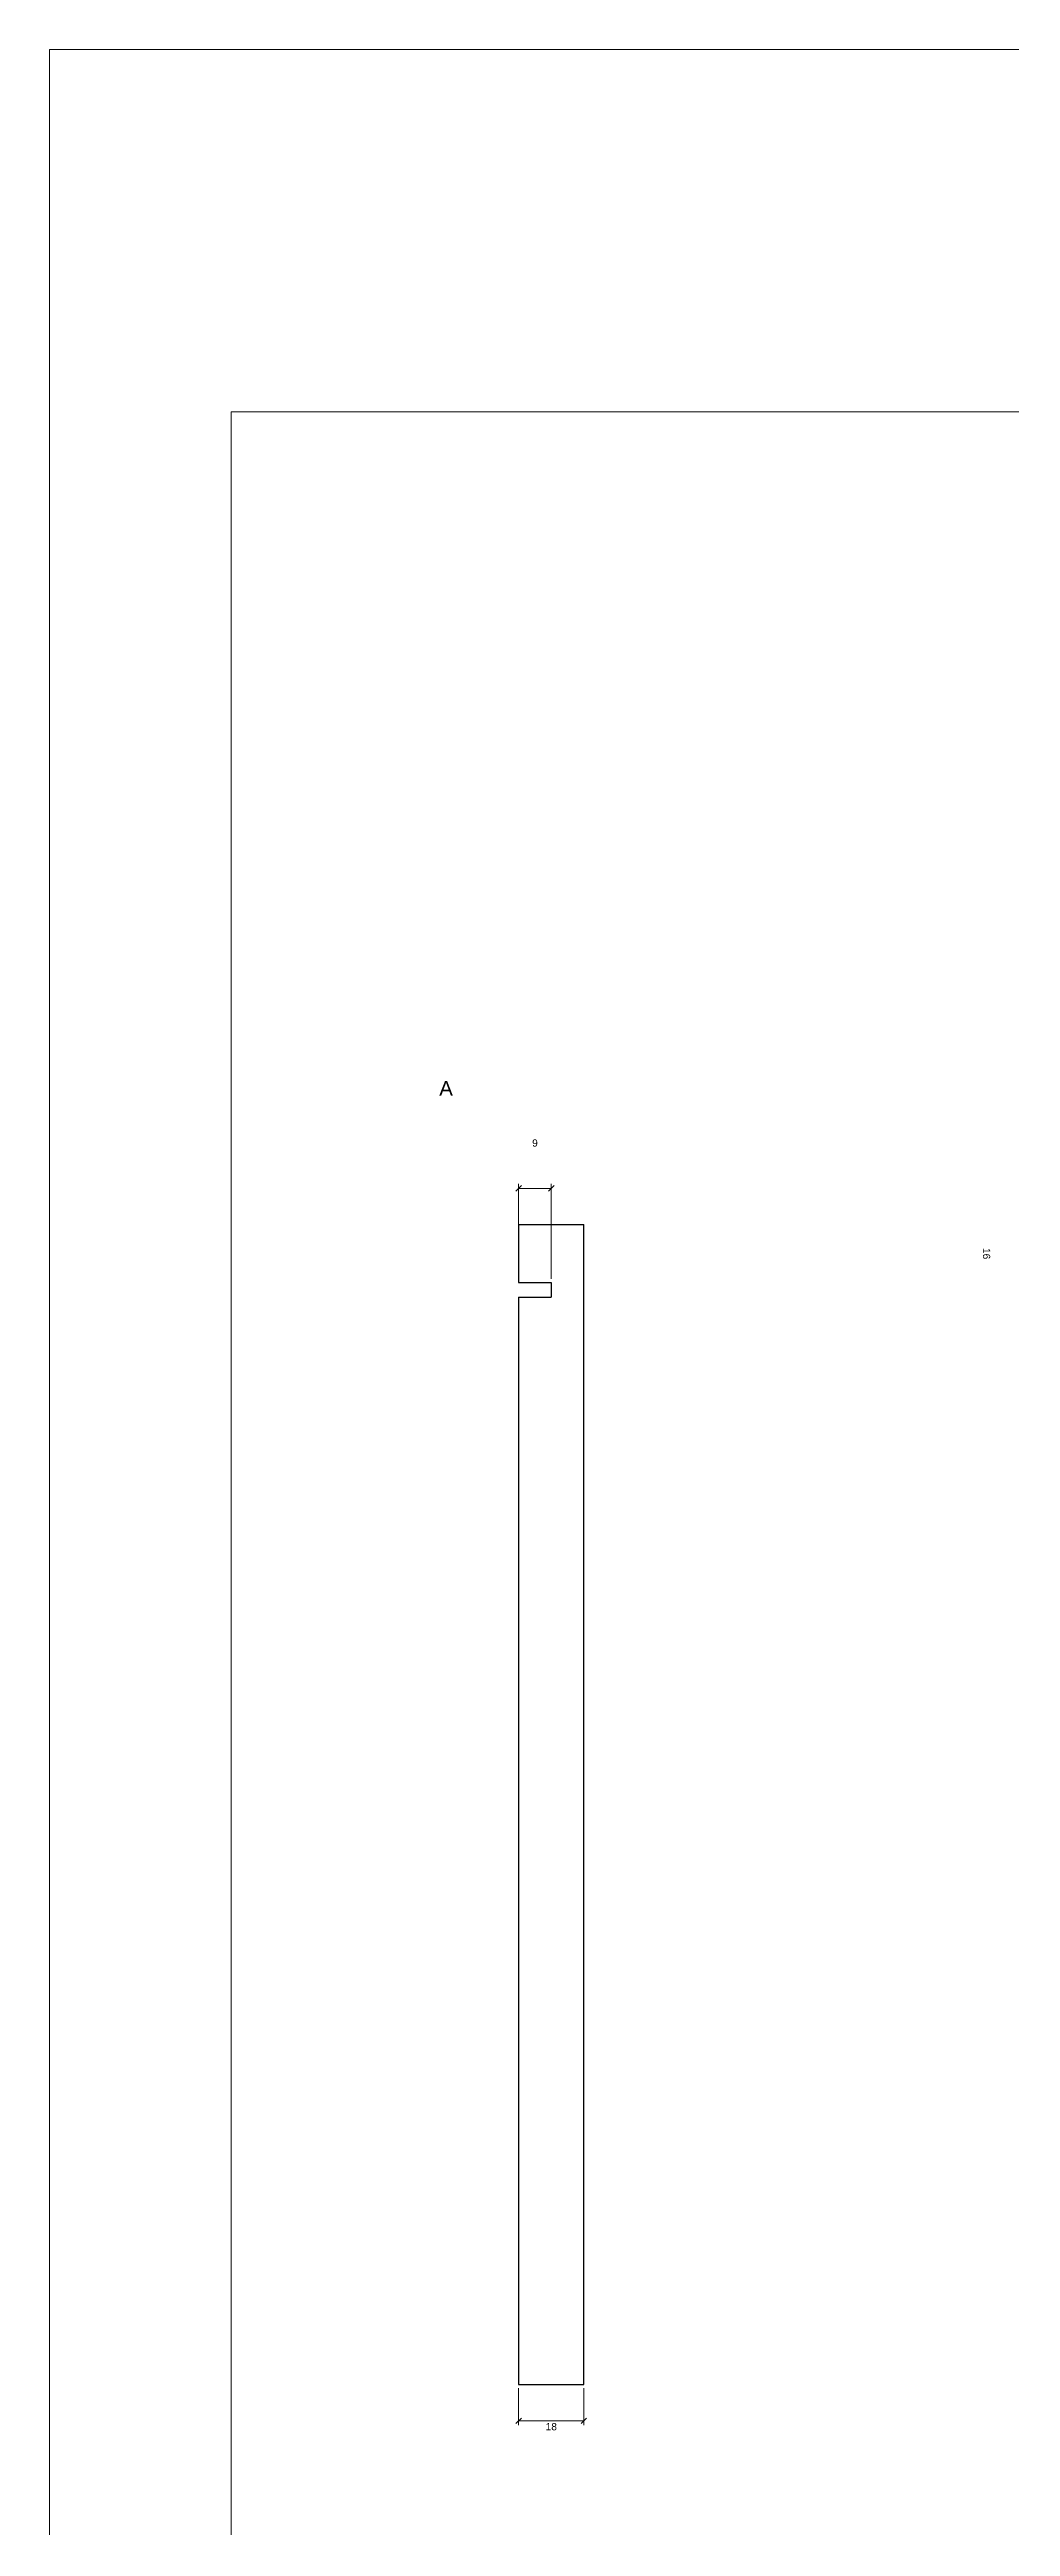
# Paper-space layout 'Right cabinet side' of a CAD drawing. Header units: millimetres. Extents: x -4 to 1481, y -4 to 1046.
# Drawn here: x -4 to 261, y 363 to 1046 of the extents above; entities that cross this region are included whole.
import ezdxf

# ---------------------------------------------------------------- set-up
doc = ezdxf.new("R2010")
doc.units = ezdxf.units.MM
doc.layers.get('0').update_dxf_attribs({"true_color": 0xc2ced6})
doc.layers.add('New project_cabinet-001_Right cabinet side_View from above', color=1, linetype='Continuous', true_color=0xff0000)
doc.layers.add('New project_cabinet-001_Right cabinet side_View from right', color=1, linetype='Continuous', true_color=0xff0000)
doc.layers.add('TitleBlock', color=7, linetype='Continuous')
doc.styles.add('Blum_Dimension', font='arial.ttf', dxfattribs={"height": 2})
doc.styles.add('Blum_ViewInfo', font='arial.ttf', dxfattribs={"height": 4})
doc.dimstyles.new('Blum_Default', dxfattribs={"dimtxt": 2, "dimasz": 1.5, "dimexe": 1.25, "dimexo": 1, "dimtad": 1, "dimtxsty": 'Blum_Dimension', "dimblk": 'OBLIQUE', "dimcen": 2, "dimadec": 0, "dimazin": 2, "dimtfac": 1, "dimtix": 1, "dimtmove": 0, "dimatfit": 3, "dimfxl": 0, "dimlwd": 5, "dimlwe": 5, "dimarcsym": 0})

# ---------------------------------------------------------------- blocks, each defined once
blk = doc.blocks.new('TitleBlock_Right cabinet side')
at = {"layer": 'TitleBlock', "lineweight": 0, "transparency": 33554684}
for points in [[(-0.79, -0.79, 0), (-0.79, 209.21, 0), (296.21, 209.21, 0), (296.21, -0.79, 0)], [(9.21, 9.21, 0), (9.21, 189.21, 0), (286.21, 189.21, 0), (286.21, 9.21, 0)]]:
    blk.add_polyline3d(points, close=True, dxfattribs=at)
blk = doc.blocks.new('_Oblique')
at = {"color": 0, "linetype": 'ByBlock', "lineweight": -2}
blk.add_line((-0.5, -0.5), (0.5, 0.5), dxfattribs=at)
blk = doc.blocks.new('*D292')
at = {"layer": 'New project_cabinet-001_Right cabinet side_View from right', "color": 0, "lineweight": 5, "transparency": 16777216}
for p, q in [((125.35, 706.83), (125.35, 733.08)), ((125.35, 731.83), (134.35, 731.83)), ((134.35, 706.83), (134.35, 733.08))]:
    blk.add_line(p, q, dxfattribs=at)
at = {"layer": 'New project_cabinet-001_Right cabinet side_View from right', "color": 0, "lineweight": 5, "transparency": 16777216, "xscale": 1.5, "yscale": 1.5, "zscale": 1.5, "rotation": 180}
blk.add_blockref('_Oblique', (125.35, 731.83), dxfattribs=at)
at = {"layer": 'New project_cabinet-001_Right cabinet side_View from right', "color": 0, "lineweight": 5, "transparency": 16777216, "xscale": 1.5, "yscale": 1.5, "zscale": 1.5}
blk.add_blockref('_Oblique', (134.35, 731.83), dxfattribs=at)
at = {"layer": 'New project_cabinet-001_Right cabinet side_View from right', "color": 0, "lineweight": 0, "transparency": 16777216, "insert": (129.85, 744.33), "char_height": 2, "attachment_point": 5, "style": 'Blum_Dimension'}
blk.add_mtext('9', dxfattribs=at)
blk = doc.blocks.new('*D295')
at = {"layer": 'New project_cabinet-001_Right cabinet side_View from right', "color": 0, "lineweight": 5, "transparency": 16777216}
for p, q in [((125.35, 400.83), (125.35, 390.58)), ((143.35, 400.83), (143.35, 390.58)), ((125.35, 391.83), (143.35, 391.83))]:
    blk.add_line(p, q, dxfattribs=at)
at = {"layer": 'New project_cabinet-001_Right cabinet side_View from right', "color": 0, "lineweight": 5, "transparency": 16777216, "xscale": 1.5, "yscale": 1.5, "zscale": 1.5, "rotation": 180}
blk.add_blockref('_Oblique', (125.35, 391.83), dxfattribs=at)
at = {"layer": 'New project_cabinet-001_Right cabinet side_View from right', "color": 0, "lineweight": 5, "transparency": 16777216, "xscale": 1.5, "yscale": 1.5, "zscale": 1.5}
blk.add_blockref('_Oblique', (143.35, 391.83), dxfattribs=at)
at = {"layer": 'New project_cabinet-001_Right cabinet side_View from right', "color": 0, "lineweight": 0, "transparency": 16777216, "insert": (134.35, 390.18), "char_height": 2, "attachment_point": 5, "style": 'Blum_Dimension'}
blk.add_mtext('18', dxfattribs=at)
blk = doc.blocks.new('*D316')
at = {"layer": 'New project_cabinet-001_Right cabinet side_View from above', "color": 0, "lineweight": 5, "transparency": 16777216}
for p, q in [((288.35, 721.83), (278.1, 721.83)), ((279.35, 705.83), (279.35, 721.83)), ((288.35, 705.83), (278.1, 705.83))]:
    blk.add_line(p, q, dxfattribs=at)
at = {"layer": 'New project_cabinet-001_Right cabinet side_View from above', "color": 0, "lineweight": 5, "transparency": 16777216, "xscale": 1.5, "yscale": 1.5, "zscale": 1.5}
for p, rotation in [((279.35, 721.83), 90), ((279.35, 705.83), 270)]:
    blk.add_blockref('_Oblique', p, dxfattribs=dict(at, rotation=rotation))
at = {"layer": 'New project_cabinet-001_Right cabinet side_View from above', "color": 0, "lineweight": 0, "transparency": 16777216, "insert": (254.35, 713.83), "char_height": 2, "attachment_point": 5, "rotation": 270, "style": 'Blum_Dimension'}
blk.add_mtext('16', dxfattribs=at)

psp = doc.layouts.new('Right cabinet side')

# ---------------------------------------------------------------- linework, layer by layer
at = {"linetype": 'Continuous', "lineweight": 30, "transparency": 33554684}
for p, q in [((125.35, 721.828), (125.35, 705.828)), ((125.35, 721.828), (143.35, 721.828)), ((143.35, 401.828), (143.35, 721.828)), ((125.35, 705.828), (134.35, 705.828)), ((134.35, 705.828), (134.35, 701.828)), ((125.35, 701.828), (134.35, 701.828)), ((125.35, 701.828), (125.35, 689.078)), ((125.35, 689.078), (125.35, 686.578)), ((125.35, 686.578), (125.35, 680.828)), ((125.35, 680.828), (125.35, 672.828)), ((125.35, 672.828), (125.35, 667.328)), ((125.35, 667.328), (125.35, 662.328)), ((125.35, 662.328), (125.35, 657.078)), ((125.35, 657.078), (125.35, 654.578)), ((125.35, 654.578), (125.35, 647.328)), ((125.35, 647.328), (125.35, 642.328)), ((125.35, 642.328), (125.35, 461.328)), ((125.35, 461.328), (125.35, 456.328)), ((125.35, 456.328), (125.35, 451.328)), ((125.35, 451.328), (125.35, 441.328)), ((125.35, 441.328), (125.35, 436.328)), ((125.35, 436.328), (125.35, 430.828)), ((125.35, 430.828), (125.35, 424.328)), ((125.35, 424.328), (125.35, 422.828)), ((125.35, 422.828), (125.35, 419.328)), ((125.35, 419.328), (125.35, 401.828)), ((125.35, 401.828), (143.35, 401.828))]:
    psp.add_line(p, q, dxfattribs=at)

# ---------------------------------------------------------------- block references
at = {"lineweight": 0, "transparency": 33554684, "xscale": 5, "yscale": 5, "zscale": 5}
psp.add_blockref('TitleBlock_Right cabinet side', (0, 0), dxfattribs=at)

# ---------------------------------------------------------------- texts
at = {"lineweight": 0, "transparency": 33554684, "insert": (103.475, 757.453), "char_height": 4, "attachment_point": 7, "style": 'Blum_ViewInfo'}
psp.add_mtext('A', dxfattribs=at)

# ---------------------------------------------------------------- dimensions: what is measured, and where the dimension line sits
at = {"layer": 'New project_cabinet-001_Right cabinet side_View from above', "lineweight": 0, "transparency": 33554684}
dim = psp.add_linear_dim(base=(279.35, 721.828), p1=(289.35, 705.828), p2=(289.35, 721.828), angle=90, dimstyle='Blum_Default', override={"dimscale": 0, "dimtad": 4, "dimtmove": 2}, dxfattribs=at)
dim.commit()
dim.dimension.update_dxf_attribs({"geometry": '*D316', "text_midpoint": (254.35, 713.828), "dimtype": 160})
at = {"layer": 'New project_cabinet-001_Right cabinet side_View from right', "lineweight": 0, "transparency": 33554684}
dim = psp.add_linear_dim(base=(134.35, 731.828), p1=(125.35, 705.828), p2=(134.35, 705.828), dimstyle='Blum_Default', override={"dimscale": 0, "dimtmove": 2}, dxfattribs=at)
dim.commit()
dim.dimension.update_dxf_attribs({"geometry": '*D292', "text_midpoint": (129.85, 744.328), "dimtype": 160})
dim = psp.add_linear_dim(base=(143.35, 391.828), p1=(125.35, 401.828), p2=(143.35, 401.828), dimstyle='Blum_Default', override={"dimscale": 0, "dimtad": 4}, dxfattribs=at)
dim.commit()
dim.dimension.update_dxf_attribs({"geometry": '*D295', "text_midpoint": (134.35, 390.181)})

doc.saveas('drawing.dxf')
